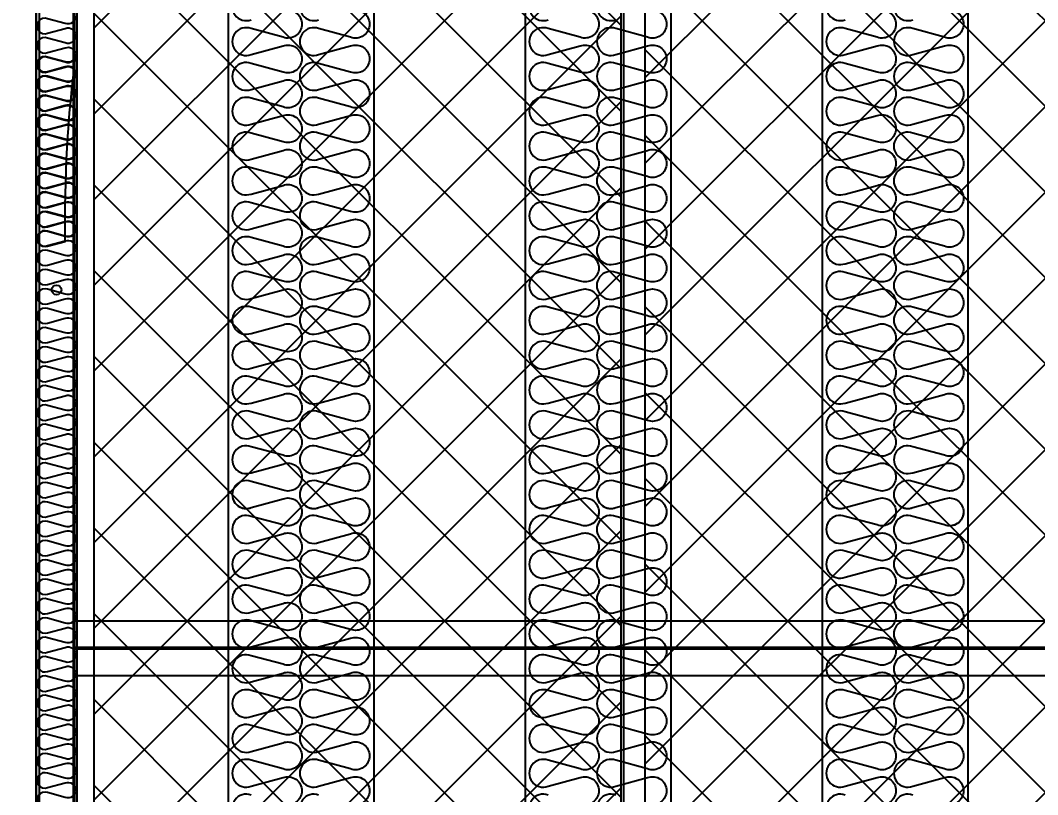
# Model space of a CAD drawing. Header units: millimetres. Extents: x 2911 to 32318, y 2586 to 23381.
# Drawn here: x 21793 to 22841, y 10722 to 11520 of the extents above; entities that cross this region are included whole.
import ezdxf

# ---------------------------------------------------------------- set-up
doc = ezdxf.new("R2010")
doc.units = ezdxf.units.MM
doc.layers.add('SMS', color=220, linetype='Continuous')
doc.layers.add('냉각탑_dim', color=1, linetype='Continuous')
doc.styles.add('HY울릉도L', font='')
doc.styles.get('HY울릉도L').set_extended_font_data('HY울릉도L')
doc.dimstyles.new('성지DIM', dxfattribs={"dimtxt": 3.5, "dimasz": 3, "dimexe": 1, "dimexo": 2.5, "dimgap": 2, "dimtad": 1, "dimdec": 0, "dimzin": 3, "dimdsep": 46, "dimtxsty": 'HY울릉도L', "dimblk": 'ARCHTICK', "dimcen": -2, "dimclrd": 256, "dimclre": 256, "dimclrt": 7, "dimadec": 0, "dimazin": 0, "dimtfac": 1, "dimtdec": 0, "dimtofl": 0, "dimtmove": 0, "dimatfit": 3, "dimfxl": 1, "dimtolj": 1, "dimtzin": 0, "dimlwe": -1, "dimarcsym": 0})

# ---------------------------------------------------------------- blocks, each defined once
blk = doc.blocks.new('_ArchTick')
at = {"color": 0, "linetype": 'ByBlock', "const_width": 0.15}
blk.add_lwpolyline([(-0.5, -0.5), (0.5, 0.5)], dxfattribs=at)
blk = doc.blocks.new('*D676')
at = {"layer": 'Defpoints', "color": 0, "transparency": 16777216}
for p in [(21809.5, 12311.7), (21062, 9311.7), (21809.5, 9311.7)]:
    blk.add_point(p, dxfattribs=at)
at = {"layer": '냉각탑_dim', "transparency": 16777216}
for p, q in [((21709.5, 12311.7), (21022, 12311.7)), ((21709.5, 9311.7), (21022, 9311.7))]:
    blk.add_line(p, q, dxfattribs=at)
at = {"layer": '냉각탑_dim', "lineweight": -2, "transparency": 16777216}
blk.add_line((21062, 12311.7), (21062, 9311.7), dxfattribs=at)
at = {"layer": '냉각탑_dim', "lineweight": -2, "transparency": 16777216, "xscale": 120, "yscale": 120, "zscale": 120}
for p, rotation in [((21062, 12311.7), 90), ((21062, 9311.7), 270)]:
    blk.add_blockref('_ArchTick', p, dxfattribs=dict(at, rotation=rotation))
at = {"layer": '냉각탑_dim', "color": 7, "transparency": 16777216, "insert": (20912, 10811.7), "char_height": 140, "attachment_point": 5, "rotation": 90, "style": 'HY울릉도L'}
blk.add_mtext('\\A1;3000', dxfattribs=at)
blk = doc.blocks.new('2')
at = {"ltscale": 500}
h = blk.add_hatch(dxfattribs=at)
h.set_pattern_fill('ANSI37', color=251, scale=500)
h.set_pattern_definition([(45, (-5391.07, -3196.62), (-44.19417, 44.19417), []), (135, (-5391.07, -3196.62), (-44.19417, -44.19417), [])])
h.paths.add_polyline_path([(22411.8, 12247.2), (21869, 12247.2), (21869, 9414.2), (22411.8, 9414.2)])
h = blk.add_hatch(dxfattribs=at)
h.set_pattern_fill('ANSI37', color=251, scale=500)
h.set_pattern_definition([(45, (-5214.07, -3196.62), (-44.19417, 44.19417), []), (135, (-5214.07, -3196.62), (-44.19417, -44.19417), [])])
h.paths.add_polyline_path([(22974.4, 12247.2), (22436.8, 12247.2), (22436.8, 9414.2), (22974.4, 9414.2)])
for p, q in [((21809.5, 12311.7), (21809.5, 9311.7)), ((21809.5, 11955.4), (21809.5, 9768)), ((21847.7, 11955.4), (21847.7, 9768)), ((21847.7, 10901.6), (24471.2, 10901.6)), ((21847.7, 10874.4), (24471.2, 10874.4)), ((21847.7, 10872.6), (24471.2, 10872.6)), ((21847.7, 10845.3), (24471.2, 10845.3))]:
    blk.add_line(p, q)
at = {"color": 7}
for p, q in [((21809.5, 12311.7), (21809.5, 9311.7)), ((21851.5, 12311.7), (21851.5, 9391.7)), ((22007.5, 12269.9), (22007.5, 9391.7)), ((22157.5, 12269.9), (22157.5, 9391.7)), ((22313.5, 12269.9), (22313.5, 9391.7)), ((22463.5, 12269.9), (22463.5, 9391.7)), ((22619.5, 12269.9), (22619.5, 9391.7)), ((22769.5, 12269.9), (22769.5, 9391.7))]:
    blk.add_line(p, q, dxfattribs=at)
at = {"color": 251, "ltscale": 500}
for p, q in [((21812.5, 12308.7), (21812.5, 9352.7)), ((21849, 12272.2), (21849, 9389.2)), ((21851.5, 12269.7), (21851.5, 9391.7)), ((21869, 12269.7), (21869, 9391.7)), ((22411.8, 12247.2), (22411.8, 9414.2)), ((22414.8, 12247.2), (22414.8, 9414.2)), ((22436.8, 12247.2), (22436.8, 9414.2))]:
    blk.add_line(p, q, dxfattribs=at)
at = {"ltscale": 500, "elevation": 0}
blk.add_lwpolyline([(21809.5, 12020.7), (24509.4, 12020.7), (24509.4, 9311.6), (21809.5, 9311.6)], close=True, dxfattribs=at)
at = {"color": 251, "ltscale": 500}
blk.add_circle((21830.5, 11242.7), 5, dxfattribs=at)
at = {"layer": 'SMS', "color": 5}
for points in [[(22031, 11547.9, 1.449198), (22031, 11521.1)], [(22063.9, 11530, -0.524856), (22083.3, 11516.6, -0.524856), (22063.9, 11503.1), (22031, 11512, 1.449198), (22031, 11485.2), (22063.9, 11494.1, -0.524856), (22083.3, 11480.7, -0.524856), (22063.9, 11467.2), (22031, 11476.1, 1.449198), (22031, 11449.3), (22063.9, 11458.2, -0.524856), (22083.3, 11444.7, -0.524856), (22063.9, 11431.3), (22031, 11440.2, 1.449198), (22031, 11413.4), (22063.9, 11422.3, -0.524856), (22083.3, 11408.8, -0.524856), (22063.9, 11395.4), (22031, 11404.3, 1.449198), (22031, 11377.4), (22063.9, 11386.4, -0.524856), (22083.3, 11372.9, -0.524856), (22063.9, 11359.5), (22031, 11368.4, 1.449198), (22031, 11341.5), (22063.9, 11350.4, -0.524856), (22083.3, 11337, -0.524856), (22063.9, 11323.6), (22031, 11332.5, 1.449198), (22031, 11305.6), (22063.9, 11314.5, -0.524856), (22083.3, 11301.1, -0.524856), (22063.9, 11287.7), (22031, 11296.6, 1.449198), (22031, 11269.7), (22063.9, 11278.6, -0.524856), (22083.3, 11265.2, -0.524856), (22063.9, 11251.8), (22031, 11260.7, 1.449198), (22031, 11233.8), (22063.9, 11242.7, -0.524856), (22083.3, 11229.3, -0.524856), (22063.9, 11215.9), (22031, 11224.8, 1.449198), (22031, 11197.9), (22063.9, 11206.8, -0.524856), (22083.3, 11193.4, -0.524856), (22063.9, 11179.9), (22031, 11188.8, 1.449198), (22031, 11162), (22063.9, 11170.9, -0.524856), (22083.3, 11157.5, -0.524856), (22063.9, 11144), (22031, 11152.9, 1.449198), (22031, 11126.1), (22063.9, 11135, -0.524856), (22083.3, 11121.6, -0.524856), (22063.9, 11108.1), (22031, 11117, 1.449198), (22031, 11090.2), (22063.9, 11099.1, -0.524856), (22083.3, 11085.6, -0.524856), (22063.9, 11072.2), (22031, 11081.1, 1.449198), (22031, 11054.3), (22063.9, 11063.2, -0.524856), (22083.3, 11049.7, -0.524856), (22063.9, 11036.3), (22031, 11045.2, 1.449198), (22031, 11018.3), (22063.9, 11027.3, -0.524856), (22083.3, 11013.8, -0.417249), (22068.8, 10999.5)], [(22100.6, 11547.9, 1.449198), (22100.6, 11521.1)], [(22133.5, 11530, -0.524856), (22153, 11516.6, -0.524856), (22133.5, 11503.1), (22100.6, 11512, 1.449198), (22100.6, 11485.2), (22133.5, 11494.1, -0.524856), (22153, 11480.7, -0.524856), (22133.5, 11467.2), (22100.6, 11476.1, 1.449198), (22100.6, 11449.3), (22133.5, 11458.2, -0.524856), (22153, 11444.7, -0.524856), (22133.5, 11431.3), (22100.6, 11440.2, 1.449198), (22100.6, 11413.4), (22133.5, 11422.3, -0.524856), (22153, 11408.8, -0.524856), (22133.5, 11395.4), (22100.6, 11404.3, 1.449198), (22100.6, 11377.4), (22133.5, 11386.4, -0.524856), (22153, 11372.9, -0.524856), (22133.5, 11359.5), (22100.6, 11368.4, 1.449198), (22100.6, 11341.5), (22133.5, 11350.4, -0.524856), (22153, 11337, -0.524856), (22133.5, 11323.6), (22100.6, 11332.5, 1.449198), (22100.6, 11305.6), (22133.5, 11314.5, -0.524856), (22153, 11301.1, -0.524856), (22133.5, 11287.7), (22100.6, 11296.6, 1.449198), (22100.6, 11269.7), (22133.5, 11278.6, -0.524856), (22153, 11265.2, -0.524856), (22133.5, 11251.8), (22100.6, 11260.7, 1.449198), (22100.6, 11233.8), (22133.5, 11242.7, -0.524856), (22153, 11229.3, -0.524856), (22133.5, 11215.9), (22100.6, 11224.8, 1.449198), (22100.6, 11197.9), (22133.5, 11206.8, -0.524856), (22153, 11193.4, -0.524856), (22133.5, 11179.9), (22100.6, 11188.8, 1.449198), (22100.6, 11162), (22133.5, 11170.9, -0.524856), (22153, 11157.5, -0.524856), (22133.5, 11144), (22100.6, 11152.9, 1.449198), (22100.6, 11126.1), (22133.5, 11135, -0.524856), (22153, 11121.6, -0.524856), (22133.5, 11108.1), (22100.6, 11117, 1.449198), (22100.6, 11090.2), (22133.5, 11099.1, -0.524856), (22153, 11085.6, -0.524856), (22133.5, 11072.2), (22100.6, 11081.1, 1.449198), (22100.6, 11054.3), (22133.5, 11063.2, -0.524856), (22153, 11049.7, -0.524856), (22133.5, 11036.3), (22100.6, 11045.2, 1.449198), (22100.6, 11018.3), (22133.5, 11027.3, -0.524856), (22153, 11013.8, -0.417249), (22138.5, 10999.5)], [(22337, 11547.9, 1.449198), (22337, 11521.1)], [(22369.9, 11530, -0.524856), (22389.3, 11516.6, -0.524856), (22369.9, 11503.1), (22337, 11512, 1.449198), (22337, 11485.2), (22369.9, 11494.1, -0.524856), (22389.3, 11480.7, -0.524856), (22369.9, 11467.2), (22337, 11476.1, 1.449198), (22337, 11449.3), (22369.9, 11458.2, -0.524856), (22389.3, 11444.7, -0.524856), (22369.9, 11431.3), (22337, 11440.2, 1.449198), (22337, 11413.4), (22369.9, 11422.3, -0.524856), (22389.3, 11408.8, -0.524856), (22369.9, 11395.4), (22337, 11404.3, 1.449198), (22337, 11377.4), (22369.9, 11386.4, -0.524856), (22389.3, 11372.9, -0.524856), (22369.9, 11359.5), (22337, 11368.4, 1.449198), (22337, 11341.5), (22369.9, 11350.4, -0.524856), (22389.3, 11337, -0.524856), (22369.9, 11323.6), (22337, 11332.5, 1.449198), (22337, 11305.6), (22369.9, 11314.5, -0.524856), (22389.3, 11301.1, -0.524856), (22369.9, 11287.7), (22337, 11296.6, 1.449198), (22337, 11269.7), (22369.9, 11278.6, -0.524856), (22389.3, 11265.2, -0.524856), (22369.9, 11251.8), (22337, 11260.7, 1.449198), (22337, 11233.8), (22369.9, 11242.7, -0.524856), (22389.3, 11229.3, -0.524856), (22369.9, 11215.9), (22337, 11224.8, 1.449198), (22337, 11197.9), (22369.9, 11206.8, -0.524856), (22389.3, 11193.4, -0.524856), (22369.9, 11179.9), (22337, 11188.8, 1.449198), (22337, 11162), (22369.9, 11170.9, -0.524856), (22389.3, 11157.5, -0.524856), (22369.9, 11144), (22337, 11152.9, 1.449198), (22337, 11126.1), (22369.9, 11135, -0.524856), (22389.3, 11121.6, -0.524856), (22369.9, 11108.1), (22337, 11117, 1.449198), (22337, 11090.2), (22369.9, 11099.1, -0.524856), (22389.3, 11085.6, -0.524856), (22369.9, 11072.2), (22337, 11081.1, 1.449198), (22337, 11054.3), (22369.9, 11063.2, -0.524856), (22389.3, 11049.7, -0.524856), (22369.9, 11036.3), (22337, 11045.2, 1.449198), (22337, 11018.3), (22369.9, 11027.3, -0.524856), (22389.3, 11013.8, -0.417249), (22374.8, 10999.5)], [(22406.6, 11547.9, 1.449198), (22406.6, 11521.1)], [(22439.5, 11530, -0.524856), (22459, 11516.6, -0.524856), (22439.5, 11503.1), (22406.6, 11512, 1.449198), (22406.6, 11485.2), (22439.5, 11494.1, -0.524856), (22459, 11480.7, -0.524856), (22439.5, 11467.2), (22406.6, 11476.1, 1.449198), (22406.6, 11449.3), (22439.5, 11458.2, -0.524856), (22459, 11444.7, -0.524856), (22439.5, 11431.3), (22406.6, 11440.2, 1.449198), (22406.6, 11413.4), (22439.5, 11422.3, -0.524856), (22459, 11408.8, -0.524856), (22439.5, 11395.4), (22406.6, 11404.3, 1.449198), (22406.6, 11377.4), (22439.5, 11386.4, -0.524856), (22459, 11372.9, -0.524856), (22439.5, 11359.5), (22406.6, 11368.4, 1.449198), (22406.6, 11341.5), (22439.5, 11350.4, -0.524856), (22459, 11337, -0.524856), (22439.5, 11323.6), (22406.6, 11332.5, 1.449198), (22406.6, 11305.6), (22439.5, 11314.5, -0.524856), (22459, 11301.1, -0.524856), (22439.5, 11287.7), (22406.6, 11296.6, 1.449198), (22406.6, 11269.7), (22439.5, 11278.6, -0.524856), (22459, 11265.2, -0.524856), (22439.5, 11251.8), (22406.6, 11260.7, 1.449198), (22406.6, 11233.8), (22439.5, 11242.7, -0.524856), (22459, 11229.3, -0.524856), (22439.5, 11215.9), (22406.6, 11224.8, 1.449198), (22406.6, 11197.9), (22439.5, 11206.8, -0.524856), (22459, 11193.4, -0.524856), (22439.5, 11179.9), (22406.6, 11188.8, 1.449198), (22406.6, 11162), (22439.5, 11170.9, -0.524856), (22459, 11157.5, -0.524856), (22439.5, 11144), (22406.6, 11152.9, 1.449198), (22406.6, 11126.1), (22439.5, 11135, -0.524856), (22459, 11121.6, -0.524856), (22439.5, 11108.1), (22406.6, 11117, 1.449198), (22406.6, 11090.2), (22439.5, 11099.1, -0.524856), (22459, 11085.6, -0.524856), (22439.5, 11072.2), (22406.6, 11081.1, 1.449198), (22406.6, 11054.3), (22439.5, 11063.2, -0.524856), (22459, 11049.7, -0.524856), (22439.5, 11036.3), (22406.6, 11045.2, 1.449198), (22406.6, 11018.3), (22439.5, 11027.3, -0.524856), (22459, 11013.8, -0.417249), (22444.5, 10999.5)], [(22643, 11547.9, 1.449198), (22643, 11521.1)], [(22675.9, 11530, -0.524856), (22695.3, 11516.6, -0.524856), (22675.9, 11503.1), (22643, 11512, 1.449198), (22643, 11485.2), (22675.9, 11494.1, -0.524856), (22695.3, 11480.7, -0.524856), (22675.9, 11467.2), (22643, 11476.1, 1.449198), (22643, 11449.3), (22675.9, 11458.2, -0.524856), (22695.3, 11444.7, -0.524856), (22675.9, 11431.3), (22643, 11440.2, 1.449198), (22643, 11413.4), (22675.9, 11422.3, -0.524856), (22695.3, 11408.8, -0.524856), (22675.9, 11395.4), (22643, 11404.3, 1.449198), (22643, 11377.4), (22675.9, 11386.4, -0.524856), (22695.3, 11372.9, -0.524856), (22675.9, 11359.5), (22643, 11368.4, 1.449198), (22643, 11341.5), (22675.9, 11350.4, -0.524856), (22695.3, 11337, -0.524856), (22675.9, 11323.6), (22643, 11332.5, 1.449198), (22643, 11305.6), (22675.9, 11314.5, -0.524856), (22695.3, 11301.1, -0.524856), (22675.9, 11287.7), (22643, 11296.6, 1.449198), (22643, 11269.7), (22675.9, 11278.6, -0.524856), (22695.3, 11265.2, -0.524856), (22675.9, 11251.8), (22643, 11260.7, 1.449198), (22643, 11233.8), (22675.9, 11242.7, -0.524856), (22695.3, 11229.3, -0.524856), (22675.9, 11215.9), (22643, 11224.8, 1.449198), (22643, 11197.9), (22675.9, 11206.8, -0.524856), (22695.3, 11193.4, -0.524856), (22675.9, 11179.9), (22643, 11188.8, 1.449198), (22643, 11162), (22675.9, 11170.9, -0.524856), (22695.3, 11157.5, -0.524856), (22675.9, 11144), (22643, 11152.9, 1.449198), (22643, 11126.1), (22675.9, 11135, -0.524856), (22695.3, 11121.6, -0.524856), (22675.9, 11108.1), (22643, 11117, 1.449198), (22643, 11090.2), (22675.9, 11099.1, -0.524856), (22695.3, 11085.6, -0.524856), (22675.9, 11072.2), (22643, 11081.1, 1.449198), (22643, 11054.3), (22675.9, 11063.2, -0.524856), (22695.3, 11049.7, -0.524856), (22675.9, 11036.3), (22643, 11045.2, 1.449198), (22643, 11018.3), (22675.9, 11027.3, -0.524856), (22695.3, 11013.8, -0.417249), (22680.8, 10999.5)], [(22712.6, 11547.9, 1.449198), (22712.6, 11521.1)], [(22745.5, 11530, -0.524856), (22765, 11516.6, -0.524856), (22745.5, 11503.1), (22712.6, 11512, 1.449198), (22712.6, 11485.2), (22745.5, 11494.1, -0.524856), (22765, 11480.7, -0.524856), (22745.5, 11467.2), (22712.6, 11476.1, 1.449198), (22712.6, 11449.3), (22745.5, 11458.2, -0.524856), (22765, 11444.7, -0.524856), (22745.5, 11431.3), (22712.6, 11440.2, 1.449198), (22712.6, 11413.4), (22745.5, 11422.3, -0.524856), (22765, 11408.8, -0.524856), (22745.5, 11395.4), (22712.6, 11404.3, 1.449198), (22712.6, 11377.4), (22745.5, 11386.4, -0.524856), (22765, 11372.9, -0.524856), (22745.5, 11359.5), (22712.6, 11368.4, 1.449198), (22712.6, 11341.5), (22745.5, 11350.4, -0.524856), (22765, 11337, -0.524856), (22745.5, 11323.6), (22712.6, 11332.5, 1.449198), (22712.6, 11305.6), (22745.5, 11314.5, -0.524856), (22765, 11301.1, -0.524856), (22745.5, 11287.7), (22712.6, 11296.6, 1.449198), (22712.6, 11269.7), (22745.5, 11278.6, -0.524856), (22765, 11265.2, -0.524856), (22745.5, 11251.8), (22712.6, 11260.7, 1.449198), (22712.6, 11233.8), (22745.5, 11242.7, -0.524856), (22765, 11229.3, -0.524856), (22745.5, 11215.9), (22712.6, 11224.8, 1.449198), (22712.6, 11197.9), (22745.5, 11206.8, -0.524856), (22765, 11193.4, -0.524856), (22745.5, 11179.9), (22712.6, 11188.8, 1.449198), (22712.6, 11162), (22745.5, 11170.9, -0.524856), (22765, 11157.5, -0.524856), (22745.5, 11144), (22712.6, 11152.9, 1.449198), (22712.6, 11126.1), (22745.5, 11135, -0.524856), (22765, 11121.6, -0.524856), (22745.5, 11108.1), (22712.6, 11117, 1.449198), (22712.6, 11090.2), (22745.5, 11099.1, -0.524856), (22765, 11085.6, -0.524856), (22745.5, 11072.2), (22712.6, 11081.1, 1.449198), (22712.6, 11054.3), (22745.5, 11063.2, -0.524856), (22765, 11049.7, -0.524856), (22745.5, 11036.3), (22712.6, 11045.2, 1.449198), (22712.6, 11018.3), (22745.5, 11027.3, -0.524856), (22765, 11013.8, -0.417249), (22750.5, 10999.5)], [(21850.4, 11524.7, -0.524856), (21839.6, 11517.2), (21821.3, 11522.1, 1.449198), (21821.3, 11507.2), (21839.6, 11512.2, -0.524856), (21850.4, 11504.7, -0.524856), (21839.6, 11497.2), (21821.3, 11502.2, 1.449198), (21821.3, 11487.3), (21839.6, 11492.2, -0.524856), (21850.4, 11484.8, -0.524856), (21839.6, 11477.3), (21821.3, 11482.2, 1.449198), (21821.3, 11467.3), (21839.6, 11472.3, -0.524856), (21850.4, 11464.8, -0.524856), (21839.6, 11457.3), (21821.3, 11462.3, 1.449198), (21821.3, 11447.4), (21839.6, 11452.3, -0.524856), (21850.4, 11444.9, -0.524856), (21839.6, 11437.4), (21821.3, 11442.3, 1.449198), (21821.3, 11427.4), (21839.6, 11432.4, -0.524856), (21850.4, 11424.9, -0.524856), (21839.6, 11417.4), (21821.3, 11422.4, 1.449198), (21821.3, 11407.5), (21839.6, 11412.4, -0.524856), (21850.4, 11405, -0.524856), (21839.6, 11397.5), (21821.3, 11402.4, 1.449198), (21821.3, 11387.5), (21839.6, 11392.5, -0.524856), (21850.4, 11385, -0.524856), (21839.6, 11377.5), (21821.3, 11382.5, 1.449198), (21821.3, 11367.6), (21839.6, 11372.5, -0.524856), (21850.4, 11365.1, -0.524856), (21839.6, 11357.6), (21821.3, 11362.5, 1.449198), (21821.3, 11347.6), (21839.6, 11352.6, -0.524856), (21850.4, 11345.1, -0.524856), (21839.6, 11337.6), (21821.3, 11342.6, 1.449198), (21821.3, 11327.7), (21839.6, 11332.6, -0.524856), (21850.4, 11325.2, -0.524856), (21839.6, 11317.7), (21821.3, 11322.6, 1.449198), (21821.3, 11307.7), (21839.6, 11312.7, -0.524856), (21850.4, 11305.2, -0.524856), (21839.6, 11297.7), (21821.3, 11302.7, 1.449198), (21821.3, 11287.8), (21839.6, 11292.7, -0.035756), (21850.4, 11485.3, -0.524856), (21839.6, 11477.8), (21821.3, 11482.7, 1.449198), (21821.3, 11467.8), (21839.6, 11472.8, -0.524856), (21850.4, 11465.3, -0.524856), (21839.6, 11457.8), (21821.3, 11462.8, 1.449198), (21821.3, 11447.9), (21839.6, 11452.8, -0.524856), (21850.4, 11445.4, -0.524856), (21839.6, 11437.9), (21821.3, 11442.8, 1.449198), (21821.3, 11427.9), (21839.6, 11432.9, -0.524856), (21850.4, 11425.4, -0.524856), (21839.6, 11417.9), (21821.3, 11422.9, 1.449198), (21821.3, 11408), (21839.6, 11412.9, -0.524856), (21850.4, 11405.5, -0.524856), (21839.6, 11398), (21821.3, 11402.9, 1.449198), (21821.3, 11388), (21839.6, 11393, -0.524856), (21850.4, 11385.5, -0.524856), (21839.6, 11378), (21821.3, 11383, 1.449198), (21821.3, 11368.1), (21839.6, 11373, -0.524856), (21850.4, 11365.6, -0.524856), (21839.6, 11358.1), (21821.3, 11363, 1.449198), (21821.3, 11348.1), (21839.6, 11353.1, -0.524856), (21850.4, 11345.6, -0.524856), (21839.6, 11338.1), (21821.3, 11343.1, 1.449198), (21821.3, 11328.2), (21839.6, 11333.1, -0.524856), (21850.4, 11325.7, -0.524856), (21839.6, 11318.2), (21821.3, 11323.1, 1.449198), (21821.3, 11308.2), (21839.6, 11313.2, -0.524856), (21850.4, 11305.7, -0.524856), (21839.6, 11298.2), (21821.3, 11303.2, 1.449198), (21821.3, 11288.3), (21839.6, 11293.2, -0.524856), (21850.4, 11285.8, -0.524856), (21839.6, 11278.3), (21821.3, 11283.2, 1.449198), (21821.3, 11268.3), (21839.6, 11273.3, -0.524856), (21850.4, 11265.8, -0.524856), (21839.6, 11258.3), (21821.3, 11263.3, 1.449198), (21821.3, 11248.4), (21839.6, 11253.3, -0.524856), (21850.4, 11245.9, -0.524856), (21839.6, 11238.4), (21821.3, 11243.3, 1.449198), (21821.3, 11228.4), (21839.6, 11233.4, -0.524856), (21850.4, 11225.9, -0.524856), (21839.6, 11218.4), (21821.3, 11223.4, 1.449198), (21821.3, 11208.5), (21839.6, 11213.4, -0.524856), (21850.4, 11206, -0.524856), (21839.6, 11198.5), (21821.3, 11203.4, 1.449198), (21821.3, 11188.5), (21839.6, 11193.5, -0.524856), (21850.4, 11186, -0.524856), (21839.6, 11178.5), (21821.3, 11183.5, 1.449198), (21821.3, 11168.6), (21839.6, 11173.5, -0.524856), (21850.4, 11166.1, -0.417249), (21842.3, 11158.1)], [(21810.7, 11174, 0.446849), (21821.3, 11168.6), (21839.6, 11173.5, -0.524856), (21850.4, 11166.1, -0.524856), (21839.6, 11158.6), (21821.3, 11163.5, 1.449198), (21821.3, 11148.6), (21839.6, 11153.6, -0.524856), (21850.4, 11146.1, -0.524856), (21839.6, 11138.6), (21821.3, 11143.6, 1.449198), (21821.3, 11128.7), (21839.6, 11133.6, -0.524856), (21850.4, 11126.2, -0.524856), (21839.6, 11118.7), (21821.3, 11123.6, 1.449198), (21821.3, 11108.7), (21839.6, 11113.7, -0.524856), (21850.4, 11106.2, -0.524856), (21839.6, 11098.7), (21821.3, 11103.7, 1.449198), (21821.3, 11088.8), (21839.6, 11093.7, -0.524856), (21850.4, 11086.3, -0.524856), (21839.6, 11078.8), (21821.3, 11083.7, 1.449198), (21821.3, 11068.8), (21839.6, 11073.8, -0.524856), (21850.4, 11066.3, -0.524856), (21839.6, 11058.8), (21821.3, 11063.8, 1.449198), (21821.3, 11048.9), (21839.6, 11053.8, -0.524856), (21850.4, 11046.4, -0.524856), (21839.6, 11038.9), (21821.3, 11043.8, 1.449198), (21821.3, 11028.9), (21839.6, 11033.9, -0.524856), (21850.4, 11026.4, -0.524856), (21839.6, 11018.9), (21821.3, 11023.9, 1.449198), (21821.3, 11009), (21839.6, 11013.9, -0.524856), (21850.4, 11006.5, -0.524856), (21839.6, 10999), (21821.3, 11003.9, 1.449198), (21821.3, 10989), (21839.6, 10994, -0.524856), (21850.4, 10986.5, -0.524856), (21839.6, 10979), (21821.3, 10984, 1.449198), (21821.3, 10969.1), (21839.6, 10974, -0.524856), (21850.4, 10966.6, -0.524856), (21839.6, 10959.1), (21821.3, 10964, 1.449198), (21821.3, 10949.1), (21839.6, 10954.1, -0.524856), (21850.4, 10946.6, -0.524856), (21839.6, 10939.1), (21821.3, 10944.1, 1.449198), (21821.3, 10929.2), (21839.6, 10934.1, -0.524856), (21850.4, 10926.7, -0.524856), (21839.6, 10919.2), (21821.3, 10924.1, 1.449198), (21821.3, 10909.2), (21839.6, 10914.2, -0.524856), (21850.4, 10906.7, -0.524856), (21839.6, 10899.2), (21821.3, 10904.2, 1.449198), (21821.3, 10889.3), (21839.6, 10894.2, -0.524856), (21850.4, 10886.8, -0.524856), (21839.6, 10879.3), (21821.3, 10884.2, 1.449198), (21821.3, 10869.3), (21839.6, 10874.3, -0.524856), (21850.4, 10866.8, -0.524856), (21839.6, 10859.3), (21821.3, 10864.3, 1.449198), (21821.3, 10849.4), (21839.6, 10854.3, -0.524856), (21850.4, 10846.9, -0.524856), (21839.6, 10839.4), (21821.3, 10844.3, 1.449198), (21821.3, 10829.4), (21839.6, 10834.4, -0.524856), (21850.4, 10826.9, -0.524856), (21839.6, 10819.4), (21821.3, 10824.4, 1.449198), (21821.3, 10809.5), (21839.6, 10814.4, -0.524856), (21850.4, 10807, -0.524856), (21839.6, 10799.5), (21821.3, 10804.4, 1.449198), (21821.3, 10789.5), (21839.6, 10794.5, -0.524856), (21850.4, 10787, -0.524856), (21839.6, 10779.5), (21821.3, 10784.5, 1.449198), (21821.3, 10769.6), (21839.6, 10774.5, -0.524856), (21850.4, 10767.1, -0.524856), (21839.6, 10759.6), (21821.3, 10764.5, 1.449198), (21821.3, 10749.6), (21839.6, 10754.6, -0.524856), (21850.4, 10747.1, -0.524856), (21839.6, 10739.6), (21821.3, 10744.6, 1.449198), (21821.3, 10729.7), (21839.6, 10734.6, -0.524856), (21850.4, 10727.2, -0.524856), (21839.6, 10719.7), (21821.3, 10724.6, 1.449198), (21821.3, 10709.7)], [(22012, 11028.2, 0.446849), (22031, 11018.3), (22063.9, 11027.3, -0.524856), (22083.3, 11013.8, -0.524856), (22063.9, 11000.4), (22031, 11009.3, 1.449198), (22031, 10982.4), (22063.9, 10991.3, -0.524856), (22083.3, 10977.9, -0.524856), (22063.9, 10964.5), (22031, 10973.4, 1.449198), (22031, 10946.5), (22063.9, 10955.4, -0.524856), (22083.3, 10942, -0.524856), (22063.9, 10928.6), (22031, 10937.5, 1.449198), (22031, 10910.6), (22063.9, 10919.5, -0.524856), (22083.3, 10906.1, -0.524856), (22063.9, 10892.7), (22031, 10901.6, 1.449198), (22031, 10874.7), (22063.9, 10883.6, -0.524856), (22083.3, 10870.2, -0.524856), (22063.9, 10856.8), (22031, 10865.7, 1.449198), (22031, 10838.8), (22063.9, 10847.7, -0.524856), (22083.3, 10834.3, -0.524856), (22063.9, 10820.8), (22031, 10829.7, 1.449198), (22031, 10802.9), (22063.9, 10811.8, -0.524856), (22083.3, 10798.4, -0.524856), (22063.9, 10784.9), (22031, 10793.8, 1.449198), (22031, 10767), (22063.9, 10775.9, -0.524856), (22083.3, 10762.5, -0.524856), (22063.9, 10749), (22031, 10757.9, 1.449198), (22031, 10731.1), (22063.9, 10740, -0.524856), (22083.3, 10726.5, -0.524856), (22063.9, 10713.1)], [(22031, 10722, 1.449198), (22031, 10695.2)], [(22081.6, 11028.2, 0.446849), (22100.6, 11018.3), (22133.5, 11027.3, -0.524856), (22153, 11013.8, -0.524856), (22133.5, 11000.4), (22100.6, 11009.3, 1.449198), (22100.6, 10982.4), (22133.5, 10991.3, -0.524856), (22153, 10977.9, -0.524856), (22133.5, 10964.5), (22100.6, 10973.4, 1.449198), (22100.6, 10946.5), (22133.5, 10955.4, -0.524856), (22153, 10942, -0.524856), (22133.5, 10928.6), (22100.6, 10937.5, 1.449198), (22100.6, 10910.6), (22133.5, 10919.5, -0.524856), (22153, 10906.1, -0.524856), (22133.5, 10892.7), (22100.6, 10901.6, 1.449198), (22100.6, 10874.7), (22133.5, 10883.6, -0.524856), (22153, 10870.2, -0.524856), (22133.5, 10856.8), (22100.6, 10865.7, 1.449198), (22100.6, 10838.8), (22133.5, 10847.7, -0.524856), (22153, 10834.3, -0.524856), (22133.5, 10820.8), (22100.6, 10829.7, 1.449198), (22100.6, 10802.9), (22133.5, 10811.8, -0.524856), (22153, 10798.4, -0.524856), (22133.5, 10784.9), (22100.6, 10793.8, 1.449198), (22100.6, 10767), (22133.5, 10775.9, -0.524856), (22153, 10762.5, -0.524856), (22133.5, 10749), (22100.6, 10757.9, 1.449198), (22100.6, 10731.1), (22133.5, 10740, -0.524856), (22153, 10726.5, -0.524856), (22133.5, 10713.1)], [(22100.6, 10722, 1.449198), (22100.6, 10695.2)], [(22318, 11028.2, 0.446849), (22337, 11018.3), (22369.9, 11027.3, -0.524856), (22389.3, 11013.8, -0.524856), (22369.9, 11000.4), (22337, 11009.3, 1.449198), (22337, 10982.4), (22369.9, 10991.3, -0.524856), (22389.3, 10977.9, -0.524856), (22369.9, 10964.5), (22337, 10973.4, 1.449198), (22337, 10946.5), (22369.9, 10955.4, -0.524856), (22389.3, 10942, -0.524856), (22369.9, 10928.6), (22337, 10937.5, 1.449198), (22337, 10910.6), (22369.9, 10919.5, -0.524856), (22389.3, 10906.1, -0.524856), (22369.9, 10892.7), (22337, 10901.6, 1.449198), (22337, 10874.7), (22369.9, 10883.6, -0.524856), (22389.3, 10870.2, -0.524856), (22369.9, 10856.8), (22337, 10865.7, 1.449198), (22337, 10838.8), (22369.9, 10847.7, -0.524856), (22389.3, 10834.3, -0.524856), (22369.9, 10820.8), (22337, 10829.7, 1.449198), (22337, 10802.9), (22369.9, 10811.8, -0.524856), (22389.3, 10798.4, -0.524856), (22369.9, 10784.9), (22337, 10793.8, 1.449198), (22337, 10767), (22369.9, 10775.9, -0.524856), (22389.3, 10762.5, -0.524856), (22369.9, 10749), (22337, 10757.9, 1.449198), (22337, 10731.1), (22369.9, 10740, -0.524856), (22389.3, 10726.5, -0.524856), (22369.9, 10713.1)], [(22337, 10722, 1.449198), (22337, 10695.2)], [(22387.6, 11028.2, 0.446849), (22406.6, 11018.3), (22439.5, 11027.3, -0.524856), (22459, 11013.8, -0.524856), (22439.5, 11000.4), (22406.6, 11009.3, 1.449198), (22406.6, 10982.4), (22439.5, 10991.3, -0.524856), (22459, 10977.9, -0.524856), (22439.5, 10964.5), (22406.6, 10973.4, 1.449198), (22406.6, 10946.5), (22439.5, 10955.4, -0.524856), (22459, 10942, -0.524856), (22439.5, 10928.6), (22406.6, 10937.5, 1.449198), (22406.6, 10910.6), (22439.5, 10919.5, -0.524856), (22459, 10906.1, -0.524856), (22439.5, 10892.7), (22406.6, 10901.6, 1.449198), (22406.6, 10874.7), (22439.5, 10883.6, -0.524856), (22459, 10870.2, -0.524856), (22439.5, 10856.8), (22406.6, 10865.7, 1.449198), (22406.6, 10838.8), (22439.5, 10847.7, -0.524856), (22459, 10834.3, -0.524856), (22439.5, 10820.8), (22406.6, 10829.7, 1.449198), (22406.6, 10802.9), (22439.5, 10811.8, -0.524856), (22459, 10798.4, -0.524856), (22439.5, 10784.9), (22406.6, 10793.8, 1.449198), (22406.6, 10767), (22439.5, 10775.9, -0.524856), (22459, 10762.5, -0.524856), (22439.5, 10749), (22406.6, 10757.9, 1.449198), (22406.6, 10731.1), (22439.5, 10740, -0.524856), (22459, 10726.5, -0.524856), (22439.5, 10713.1)], [(22406.6, 10722, 1.449198), (22406.6, 10695.2)], [(22624, 11028.2, 0.446849), (22643, 11018.3), (22675.9, 11027.3, -0.524856), (22695.3, 11013.8, -0.524856), (22675.9, 11000.4), (22643, 11009.3, 1.449198), (22643, 10982.4), (22675.9, 10991.3, -0.524856), (22695.3, 10977.9, -0.524856), (22675.9, 10964.5), (22643, 10973.4, 1.449198), (22643, 10946.5), (22675.9, 10955.4, -0.524856), (22695.3, 10942, -0.524856), (22675.9, 10928.6), (22643, 10937.5, 1.449198), (22643, 10910.6), (22675.9, 10919.5, -0.524856), (22695.3, 10906.1, -0.524856), (22675.9, 10892.7), (22643, 10901.6, 1.449198), (22643, 10874.7), (22675.9, 10883.6, -0.524856), (22695.3, 10870.2, -0.524856), (22675.9, 10856.8), (22643, 10865.7, 1.449198), (22643, 10838.8), (22675.9, 10847.7, -0.524856), (22695.3, 10834.3, -0.524856), (22675.9, 10820.8), (22643, 10829.7, 1.449198), (22643, 10802.9), (22675.9, 10811.8, -0.524856), (22695.3, 10798.4, -0.524856), (22675.9, 10784.9), (22643, 10793.8, 1.449198), (22643, 10767), (22675.9, 10775.9, -0.524856), (22695.3, 10762.5, -0.524856), (22675.9, 10749), (22643, 10757.9, 1.449198), (22643, 10731.1), (22675.9, 10740, -0.524856), (22695.3, 10726.5, -0.524856), (22675.9, 10713.1)], [(22643, 10722, 1.449198), (22643, 10695.2)], [(22693.6, 11028.2, 0.446849), (22712.6, 11018.3), (22745.5, 11027.3, -0.524856), (22765, 11013.8, -0.524856), (22745.5, 11000.4), (22712.6, 11009.3, 1.449198), (22712.6, 10982.4), (22745.5, 10991.3, -0.524856), (22765, 10977.9, -0.524856), (22745.5, 10964.5), (22712.6, 10973.4, 1.449198), (22712.6, 10946.5), (22745.5, 10955.4, -0.524856), (22765, 10942, -0.524856), (22745.5, 10928.6), (22712.6, 10937.5, 1.449198), (22712.6, 10910.6), (22745.5, 10919.5, -0.524856), (22765, 10906.1, -0.524856), (22745.5, 10892.7), (22712.6, 10901.6, 1.449198), (22712.6, 10874.7), (22745.5, 10883.6, -0.524856), (22765, 10870.2, -0.524856), (22745.5, 10856.8), (22712.6, 10865.7, 1.449198), (22712.6, 10838.8), (22745.5, 10847.7, -0.524856), (22765, 10834.3, -0.524856), (22745.5, 10820.8), (22712.6, 10829.7, 1.449198), (22712.6, 10802.9), (22745.5, 10811.8, -0.524856), (22765, 10798.4, -0.524856), (22745.5, 10784.9), (22712.6, 10793.8, 1.449198), (22712.6, 10767), (22745.5, 10775.9, -0.524856), (22765, 10762.5, -0.524856), (22745.5, 10749), (22712.6, 10757.9, 1.449198), (22712.6, 10731.1), (22745.5, 10740, -0.524856), (22765, 10726.5, -0.524856), (22745.5, 10713.1)], [(22712.6, 10722, 1.449198), (22712.6, 10695.2)]]:
    blk.add_lwpolyline(points, format="xyb", dxfattribs=at)

msp = doc.modelspace()

# ---------------------------------------------------------------- block references
msp.add_blockref('2', (0, 0))

# ---------------------------------------------------------------- dimensions: what is measured, and where the dimension line sits
at = {"layer": '냉각탑_dim'}
dim = msp.add_linear_dim(base=(21062, 9311.7), p1=(21809.5, 12311.7), p2=(21809.5, 9311.7), angle=90, dimstyle='성지DIM', override={"dimscale": 40}, dxfattribs=at)
dim.commit()
dim.dimension.update_dxf_attribs({"geometry": '*D676', "text_midpoint": (20912, 10811.7)})

doc.saveas('drawing.dxf')
